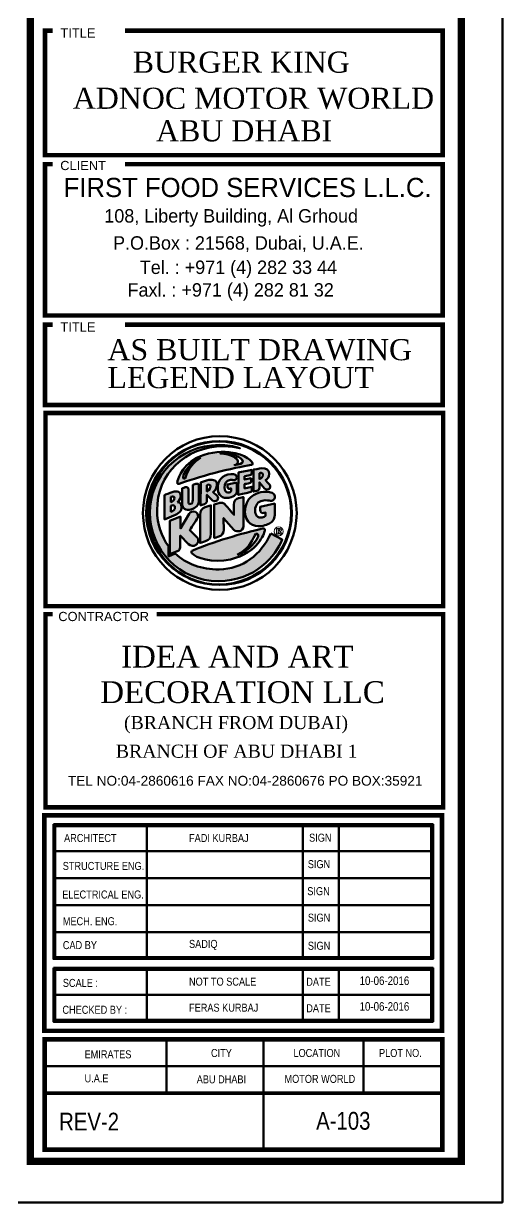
# Model space of a CAD drawing. Header units: inches. Extents: x 15 to 18199, y 5 to 12862.
# Drawn here: x 15521 to 18199, y 5 to 6599 of the extents above; entities that cross this region are included whole.
import ezdxf

# ---------------------------------------------------------------- set-up
doc = ezdxf.new("R2010")
doc.units = ezdxf.units.IN
doc.header["$MEASUREMENT"] = 0
for name, color, linetype in [('BORDER', 183, 'Continuous'), ('Main Elevation$0$BURGERKING', 1, 'Continuous'), ('Main Elevation$0$Layer1', 182, 'Continuous'), ('Main Elevation$0$Layer2', 250, 'Continuous'), ('Main Elevation$0$Main Facade$0$ELEV$0$LAYER_1', 160, 'Continuous')]:
    doc.layers.add(name, color=color, linetype=linetype)
doc.layers.add('ceiling', color=31, linetype='Continuous', lineweight=5)
doc.styles.add('DS', font='arial.ttf', dxfattribs={"height": 20})
doc.styles.add('h2', font='swissc.ttf')
doc.styles.add('ITALICT', font='times.ttf', dxfattribs={"height": 7})
doc.styles.add('STYLE1', font='GOTHIC.TTF')
doc.styles.add('TIMENEWROMAN', font='times.ttf')

# ---------------------------------------------------------------- blocks, each defined once
blk = doc.blocks.new('A$C153356EC')
at = {"layer": 'ceiling', "color": 7, "ltscale": 0.1}
blk.add_circle((0, 0), 26.5, dxfattribs=at)
at = {"layer": 'Main Elevation$0$Main Facade$0$ELEV$0$LAYER_1', "color": 7}
for points in [[(-8.5, -17), (-11.8, -17), (-11.7, 16.6), (2.9, 16.6, -0.026796), (5.2, 16.5, -0.063804), (9.1, 15.6, -0.081905), (11.9, 14, -0.140794), (14.4, 10.3, -0.27711), (11.9, 0.2, -0.073874), (8.5, -2.3), (14.5, -9.7, -0.11465), (15.6, -11.8, -0.174663), (15.4, -14.6, -0.12056), (14, -16.5, -0.038796), (13.3, -16.9, -0.208149), (9.4, -17.4, -0.147128), (6.8, -15.6), (2.5, -10.1), (-1.8, -4.7), (-1.9, -12, -0.03644), (-1.9, -13.1, -0.04562), (-2.2, -14, -0.176045), (-3, -15.5, -0.097381), (-4.4, -16.4, -0.036452), (-5.3, -16.7, -0.027745), (-6.3, -16.9, -0.03342)], [(2.2, 9.6, 0.062383), (0.5, 9.8, 0.012481), (-1.8, 9.8), (-1.8, 0.6, 0.025454), (-0.6, 0.8, 0.090257), (2.3, 1.9, 0.11605), (4.1, 3.8, 0.198961), (4.7, 7.2, 0.212055), (3.1, 9.2, 0.057576)]]:
    blk.add_lwpolyline(points, format="xyb", close=True, dxfattribs=at)

msp = doc.modelspace()

# ---------------------------------------------------------------- hatches: boundary and pattern name
at = {"layer": 'Main Elevation$0$BURGERKING', "lineweight": 50}
h = msp.add_hatch(color=256, dxfattribs=at)
edge = h.paths.add_edge_path()
edge.add_spline(control_points=[(16482.1, 3867), (16466.2, 3874.1), (16452.5, 3866.2), (16446.7, 3857.4), (16446.7, 3857.4), (16446.7, 3857.4), (16446.7, 3857.4), (16446.7, 3857.4), (16397.7, 3775.1), (16397.7, 3775.1), (16397.7, 3775.1), (16397.6, 3841.4), (16397.6, 3841.4), (16397.6, 3841.4), (16339.7, 3817.8), (16339.7, 3817.8), (16339.7, 3817.8), (16339.6, 3630.3), (16339.6, 3630.3), (16339.6, 3630.3), (16380.3, 3647.1), (16380.3, 3647.1), (16380.3, 3647.1), (16388.3, 3649.3), (16393.1, 3656.8), (16397.6, 3663.7), (16397.4, 3675.3), (16397.4, 3675.3), (16397.4, 3675.3), (16397.4, 3675.3), (16397.4, 3675.3), (16397.4, 3675.3), (16397.5, 3734.6), (16397.5, 3734.6), (16397.5, 3734.6), (16443, 3687.1), (16443, 3687.1), (16453, 3676.9), (16471.4, 3671.6), (16487.6, 3684.5), (16502.2, 3696.2), (16499.9, 3716), (16491.8, 3725), (16491.8, 3725), (16491.8, 3725), (16491.8, 3725), (16491.8, 3725), (16450.3, 3766.1), (16450.3, 3766.1), (16450.3, 3766.1), (16486.8, 3822.8), (16492.8, 3832.3), (16500.7, 3844.9), (16496.7, 3860.5), (16482.1, 3867), (16482.1, 3867), (16482.1, 3867), (16482.1, 3867)], knot_values=[0, 0, 0, 0, 1, 1, 1, 2, 2, 2, 3, 3, 3, 4, 4, 4, 5, 5, 5, 6, 6, 6, 7, 7, 7, 8, 8, 8, 9, 9, 9, 10, 10, 10, 11, 11, 11, 12, 12, 12, 13, 13, 13, 14, 14, 14, 15, 15, 15, 16, 16, 16, 17, 17, 17, 18, 18, 18, 19, 19, 19, 19], degree=3, periodic=0)
edge = h.paths.add_edge_path()
edge.add_spline(control_points=[(16568.5, 3904.2), (16568.5, 3904.2), (16551.1, 3899.1), (16536.9, 3894.1), (16518.6, 3887.5), (16507.9, 3877), (16507.9, 3849.6), (16507.9, 3824.5), (16507.9, 3693.4), (16507.9, 3693.4), (16507.9, 3693.4), (16524.1, 3698.8), (16539.1, 3704.4), (16560.4, 3712.3), (16568.5, 3723.1), (16568.5, 3745.3), (16568.5, 3764.2), (16568.5, 3904.2), (16568.5, 3904.2), (16568.5, 3904.2), (16568.5, 3904.2), (16568.5, 3904.2)], knot_values=[0, 0, 0, 0, 1, 1, 1, 2, 2, 2, 3, 3, 3, 4, 4, 4, 5, 5, 5, 6, 6, 6, 7, 7, 7, 7], degree=3, periodic=0)
edge = h.paths.add_edge_path()
edge.add_spline(control_points=[(16586, 3720.4), (16586, 3720.4), (16610.7, 3728.7), (16612.9, 3729.6), (16633, 3736.3), (16640.2, 3748), (16640.1, 3768.3), (16639.8, 3790.3), (16639.8, 3833.1), (16639.8, 3833.1), (16639.8, 3833.1), (16639.8, 3833.1), (16639.8, 3833.1), (16639.8, 3833.1), (16697.5, 3767.6), (16697.5, 3767.6), (16706.9, 3758), (16718.6, 3757.2), (16729.5, 3760.3), (16740.6, 3763.5), (16749.8, 3773.5), (16750.1, 3787.6), (16750.2, 3835.1), (16750.1, 3950.6), (16750.1, 3950.6), (16750.1, 3950.6), (16735.2, 3947.5), (16722.8, 3944), (16708.5, 3940), (16697.5, 3931.1), (16697.5, 3907.5), (16697.5, 3899.1), (16697.5, 3851), (16697.5, 3851), (16697.5, 3851), (16665, 3891.2), (16643.8, 3912.1), (16632.3, 3923.4), (16613.6, 3916.7), (16613.6, 3916.7), (16613.6, 3916.7), (16613.6, 3916.7), (16613.6, 3916.7), (16613.6, 3916.7), (16586, 3908.4), (16586, 3908.4), (16586, 3908.4), (16586, 3720.4), (16586, 3720.4)], knot_values=[0, 0, 0, 0, 1, 1, 1, 2, 2, 2, 3, 3, 3, 4, 4, 4, 5, 5, 5, 6, 6, 6, 7, 7, 7, 8, 8, 8, 9, 9, 9, 10, 10, 10, 11, 11, 11, 12, 12, 12, 13, 13, 13, 14, 14, 14, 15, 15, 15, 16, 16, 16, 16], degree=3, periodic=0)
edge = h.paths.add_edge_path()
edge.add_spline(control_points=[(16849, 3788.3), (16879.6, 3791.8), (16900.8, 3803.9), (16912.4, 3815.1), (16923, 3825.4), (16925.5, 3839.5), (16925.5, 3850), (16925.8, 3865.4), (16925.5, 3914), (16925.5, 3914), (16925.5, 3914), (16925.5, 3914), (16925.5, 3914), (16925.5, 3914), (16844.6, 3896.7), (16844.6, 3896.7), (16844.6, 3896.7), (16844.6, 3890.7), (16844.5, 3878.1), (16844.6, 3865.8), (16850.7, 3859), (16863.8, 3861.5), (16868, 3862.1), (16874.3, 3864.1), (16874.3, 3864.1), (16874.3, 3864.1), (16874.3, 3864.1), (16874.3, 3864.1), (16874.3, 3864.1), (16874.4, 3848.8), (16874.4, 3848.8), (16874.3, 3849.2), (16875.5, 3840.4), (16855.1, 3836.4), (16828.5, 3832.2), (16816.3, 3848.4), (16816, 3877), (16816.6, 3907.7), (16834.2, 3925.4), (16855.4, 3930.2), (16879.4, 3935.6), (16893, 3930.1), (16901, 3928.8), (16927.8, 3924.9), (16935.4, 3964.5), (16911, 3973.8), (16893, 3980.9), (16869.7, 3982.2), (16847.4, 3977.9), (16817.6, 3972), (16759.1, 3947.4), (16758.9, 3867.6), (16759.1, 3804.2), (16806.5, 3783.5), (16849, 3788.3), (16849, 3788.3), (16849, 3788.3), (16849, 3788.3)], knot_values=[0, 0, 0, 0, 1, 1, 1, 2, 2, 2, 3, 3, 3, 4, 4, 4, 5, 5, 5, 6, 6, 6, 7, 7, 7, 8, 8, 8, 9, 9, 9, 10, 10, 10, 11, 11, 11, 12, 12, 12, 13, 13, 13, 14, 14, 14, 15, 15, 15, 16, 16, 16, 17, 17, 17, 18, 18, 18, 19, 19, 19, 19], degree=3, periodic=0)
edge = h.paths.add_edge_path()
edge.add_spline(control_points=[(16713.7, 4032.6), (16713.7, 4032.6), (16662, 4021.1), (16662, 4021.1), (16662, 4021.1), (16662, 4015.7), (16662, 4006.8), (16662, 4000.3), (16666.8, 3996), (16673.5, 3997.3), (16677.7, 3998.3), (16681.1, 3999), (16681.1, 3999), (16681.1, 3999), (16681.1, 3999), (16681.1, 3999), (16681.1, 3999), (16681.1, 3984.9), (16681.1, 3984.9), (16681.2, 3979.3), (16672.8, 3975.6), (16663.8, 3975.8), (16651.5, 3976.1), (16644.6, 3985.6), (16644.5, 4003.7), (16644.8, 4027.4), (16656.1, 4041.4), (16671.6, 4045.2), (16679.3, 4047.2), (16686.3, 4046.3), (16691.7, 4045.5), (16705, 4043.5), (16712.8, 4049.8), (16713, 4060.6), (16713.3, 4072.3), (16702.8, 4079.4), (16680.4, 4078.6), (16631.8, 4077), (16606.9, 4042.6), (16606.9, 4001.5), (16606.9, 3959.3), (16634.8, 3940.8), (16668.9, 3946.9), (16688.1, 3950.7), (16697.6, 3956.8), (16704.4, 3962.5), (16710.9, 3968.3), (16713.7, 3976.9), (16713.7, 3984.1), (16713.7, 3984.1), (16713.7, 3984.1), (16713.7, 3984.1), (16713.7, 3984.1), (16713.7, 4032.6), (16713.7, 4032.6)], knot_values=[0, 0, 0, 0, 1, 1, 1, 2, 2, 2, 3, 3, 3, 4, 4, 4, 5, 5, 5, 6, 6, 6, 7, 7, 7, 8, 8, 8, 9, 9, 9, 10, 10, 10, 11, 11, 11, 12, 12, 12, 13, 13, 13, 14, 14, 14, 15, 15, 15, 16, 16, 16, 17, 17, 17, 18, 18, 18, 18], degree=3, periodic=0)
edge = h.paths.add_edge_path()
edge.add_spline(control_points=[(16785.9, 3977.3), (16793.5, 3978.9), (16798.3, 3984.2), (16798.3, 3993.4), (16798.3, 4001.7), (16798.3, 4007.9), (16798.3, 4007.9), (16798.3, 4007.9), (16798.3, 4007.9), (16798.3, 4007.9), (16798.3, 4007.9), (16756.9, 3999), (16756.9, 3999), (16756.9, 3999), (16756.9, 4023.1), (16756.9, 4023.1), (16756.9, 4023.1), (16777.2, 4027.3), (16782.9, 4028.5), (16790, 4030.1), (16793.7, 4033.9), (16793.7, 4041.9), (16793.7, 4049.4), (16793.7, 4055.8), (16793.7, 4055.8), (16793.7, 4055.8), (16793.7, 4055.8), (16793.7, 4055.8), (16793.7, 4055.8), (16756.9, 4048.1), (16756.9, 4048.1), (16756.9, 4048.1), (16756.9, 4067.2), (16756.9, 4067.2), (16756.9, 4067.2), (16776, 4071.1), (16786.4, 4073.3), (16794.3, 4074.9), (16797, 4080.3), (16797, 4087.8), (16797, 4092.7), (16797.1, 4102.3), (16797.1, 4102.3), (16778.7, 4099.1), (16743.9, 4092.2), (16722.2, 4087.3), (16722.2, 4087.3), (16722.2, 4087.3), (16722.2, 4087.3), (16722.2, 4087.3), (16721.8, 3962.8), (16721.8, 3962.8), (16721.8, 3962.8), (16763.2, 3972.4), (16785.9, 3977.3), (16785.9, 3977.3), (16785.9, 3977.3), (16785.9, 3977.3)], knot_values=[0, 0, 0, 0, 1, 1, 1, 2, 2, 2, 3, 3, 3, 4, 4, 4, 5, 5, 5, 6, 6, 6, 7, 7, 7, 8, 8, 8, 9, 9, 9, 10, 10, 10, 11, 11, 11, 12, 12, 12, 13, 13, 13, 14, 14, 14, 15, 15, 15, 16, 16, 16, 17, 17, 17, 18, 18, 18, 19, 19, 19, 19], degree=3, periodic=0)
edge = h.paths.add_edge_path()
edge.add_spline(control_points=[(16501.7, 4012.3), (16501.7, 4023.8), (16493.6, 4026.9), (16484, 4024.1), (16476.2, 4021.9), (16467, 4018.4), (16467, 4018.4), (16467, 4018.4), (16467, 4018.4), (16467, 4018.4), (16467, 4018.4), (16466.9, 3933.5), (16466.9, 3933.5), (16466.9, 3925), (16465.5, 3914.5), (16455, 3911.8), (16446.9, 3909.8), (16443, 3915.2), (16443, 3923.6), (16443, 3923.6), (16443, 3923.6), (16443, 3923.6), (16443, 3923.6), (16442.9, 3993.1), (16442.9, 3993.1), (16442.9, 4004.6), (16434.7, 4008.1), (16425.1, 4004.9), (16414.2, 4001.3), (16407.7, 3998.8), (16407.7, 3998.8), (16407.7, 3998.8), (16407.7, 3938.7), (16407.6, 3914.7), (16407.5, 3886.4), (16427.2, 3872.4), (16457.2, 3881.1), (16483.8, 3888.9), (16501.4, 3903.5), (16501.7, 3941), (16501.7, 3941), (16501.7, 3941), (16501.7, 3941), (16501.7, 3941), (16501.7, 4012.3), (16501.7, 4012.3)], knot_values=[0, 0, 0, 0, 1, 1, 1, 2, 2, 2, 3, 3, 3, 4, 4, 4, 5, 5, 5, 6, 6, 6, 7, 7, 7, 8, 8, 8, 9, 9, 9, 10, 10, 10, 11, 11, 11, 12, 12, 12, 13, 13, 13, 14, 14, 14, 15, 15, 15, 15], degree=3, periodic=0)
h = msp.add_hatch(color=256, dxfattribs=at)
edge = h.paths.add_edge_path()
edge.add_spline(control_points=[(16825, 3984.7), (16834.5, 3986.6), (16839.8, 3993.2), (16840, 4002.3), (16840, 4011.4), (16839.8, 4032.3), (16839.8, 4032.3), (16839.8, 4032.3), (16839.8, 4032.3), (16839.8, 4032.3), (16839.8, 4032.3), (16869.2, 3998.4), (16869.2, 3998.4), (16874.5, 3992.5), (16883.8, 3989.5), (16893, 3995.3), (16902.5, 4001.1), (16902.8, 4013.2), (16896.4, 4020.2), (16891.7, 4025.5), (16873.9, 4045.2), (16873.9, 4045.2), (16883.6, 4051.6), (16894.9, 4062.4), (16895, 4080.2), (16895.4, 4100.5), (16877.9, 4114.7), (16851.7, 4111.4), (16842.4, 4110.2), (16805.9, 4103.9), (16805.9, 4103.9), (16805.9, 4103.9), (16805.9, 4103.9), (16805.9, 4103.9), (16805.9, 4103.9), (16805.9, 3981), (16805.9, 3981), (16805.9, 3981), (16825, 3984.7), (16825, 3984.7)], knot_values=[0, 0, 0, 0, 1, 1, 1, 2, 2, 2, 3, 3, 3, 4, 4, 4, 5, 5, 5, 6, 6, 6, 7, 7, 7, 8, 8, 8, 9, 9, 9, 10, 10, 10, 11, 11, 11, 12, 12, 12, 13, 13, 13, 13], degree=3, periodic=0)
edge = h.paths.add_edge_path(flags=16)
edge.add_spline(control_points=[(16839.8, 4084.4), (16846.2, 4085.8), (16859.6, 4088.3), (16859.8, 4074.8), (16860.1, 4058.8), (16839.8, 4051.2), (16839.8, 4051.2), (16839.8, 4051.2), (16839.8, 4051.2), (16839.8, 4051.2), (16839.8, 4051.2), (16839.8, 4084.4), (16839.8, 4084.4)], knot_values=[0, 0, 0, 0, 1, 1, 1, 2, 2, 2, 3, 3, 3, 4, 4, 4, 4], degree=3, periodic=0)
h = msp.add_hatch(color=256, dxfattribs=at)
edge = h.paths.add_edge_path()
edge.add_spline(control_points=[(16381.9, 3922.6), (16394.2, 3932.4), (16399.9, 3943.5), (16399.9, 3956.7), (16399.9, 3976.4), (16382.3, 3989.3), (16352.5, 3978.6), (16341.9, 3974.8), (16309.7, 3961.9), (16309.7, 3961.9), (16309.7, 3961.9), (16309.7, 3961.9), (16309.7, 3961.9), (16309.7, 3961.9), (16309.8, 3825.3), (16309.8, 3825.3), (16309.8, 3825.3), (16361, 3846.7), (16361, 3846.7), (16386, 3856.9), (16405, 3870.9), (16404.7, 3897.1), (16404.4, 3910.7), (16394.1, 3920.6), (16381.9, 3922.6), (16381.9, 3922.6), (16381.9, 3922.6), (16381.9, 3922.6)], knot_values=[0, 0, 0, 0, 1, 1, 1, 2, 2, 2, 3, 3, 3, 4, 4, 4, 5, 5, 5, 6, 6, 6, 7, 7, 7, 8, 8, 8, 9, 9, 9, 9], degree=3, periodic=0)
edge = h.paths.add_edge_path(flags=16)
edge.add_spline(control_points=[(16345, 3951.3), (16356.4, 3957), (16364.7, 3954.5), (16364.6, 3944.4), (16364.6, 3935.6), (16359.1, 3928.8), (16351.5, 3925.1), (16349.4, 3924.1), (16347.5, 3923.3), (16345, 3922.4), (16345, 3922.4), (16345, 3922.4), (16345, 3922.4), (16345, 3922.4), (16345, 3951.3), (16345, 3951.3)], knot_values=[0, 0, 0, 0, 1, 1, 1, 2, 2, 2, 3, 3, 3, 4, 4, 4, 5, 5, 5, 5], degree=3, periodic=0)
edge = h.paths.add_edge_path(flags=16)
edge.add_spline(control_points=[(16353.2, 3871.6), (16349.9, 3870.1), (16345.2, 3868.1), (16345.2, 3868.1), (16345.2, 3868.1), (16345.2, 3868.1), (16345.2, 3868.1), (16345.2, 3868.1), (16345.3, 3901.3), (16345.3, 3901.3), (16359.4, 3908.3), (16367.5, 3902.7), (16367.6, 3892.3), (16367.8, 3882.2), (16361.4, 3875.4), (16353.2, 3871.6), (16353.2, 3871.6), (16353.2, 3871.6), (16353.2, 3871.6)], knot_values=[0, 0, 0, 0, 1, 1, 1, 2, 2, 2, 3, 3, 3, 4, 4, 4, 5, 5, 5, 6, 6, 6, 6], degree=3, periodic=0)
edge = h.paths.add_edge_path()
edge.add_spline(control_points=[(16576.2, 3932.6), (16585.8, 3923), (16598.1, 3927.4), (16602.7, 3931.7), (16610.5, 3938.8), (16610, 3950.8), (16603.2, 3957.3), (16603.2, 3957.3), (16603.2, 3957.3), (16603.2, 3957.3), (16603.2, 3957.3), (16580.6, 3978.7), (16580.6, 3978.7), (16590.9, 3987), (16602.2, 3999.1), (16602.4, 4019.2), (16602.7, 4040.3), (16583.9, 4052.3), (16557.4, 4046.1), (16540.3, 4042.2), (16511.3, 4032.3), (16511.3, 4032.3), (16511.3, 4032.3), (16511.3, 4032.3), (16511.3, 4032.3), (16511.3, 4032.3), (16511.2, 3904.1), (16511.2, 3904.1), (16511.2, 3904.1), (16525.3, 3908.9), (16532, 3911.1), (16532, 3911.4), (16532, 3910.8), (16532, 3911.1), (16539.8, 3914.1), (16546.1, 3920.6), (16546.2, 3929.6), (16546.2, 3939.2), (16546.3, 3963), (16546.3, 3963), (16546.3, 3963), (16546.3, 3963), (16546.3, 3963), (16546.3, 3963), (16576.2, 3932.6), (16576.2, 3932.6)], knot_values=[0, 0, 0, 0, 1, 1, 1, 2, 2, 2, 3, 3, 3, 4, 4, 4, 5, 5, 5, 6, 6, 6, 7, 7, 7, 8, 8, 8, 9, 9, 9, 10, 10, 10, 11, 11, 11, 12, 12, 12, 13, 13, 13, 14, 14, 14, 15, 15, 15, 15], degree=3, periodic=0)
edge = h.paths.add_edge_path(flags=16)
edge.add_spline(control_points=[(16546.2, 4017.8), (16553, 4020.3), (16566.3, 4023.5), (16566.5, 4009.3), (16566.7, 3992.7), (16546.3, 3982.3), (16546.2, 3982.3), (16546.2, 3982.3), (16546.2, 3982.3), (16546.2, 3982.3), (16546.2, 3982.3), (16546.2, 4017.8), (16546.2, 4017.8)], knot_values=[0, 0, 0, 0, 1, 1, 1, 2, 2, 2, 3, 3, 3, 4, 4, 4, 4], degree=3, periodic=0)
at = {"layer": 'Main Elevation$0$Layer1', "lineweight": 50}
h = msp.add_hatch(color=256, dxfattribs=at)
edge = h.paths.add_edge_path()
edge.add_spline(control_points=[(16903, 3747), (16849.8, 3629.3), (16747.9, 3547.5), (16614.3, 3545.7), (16517, 3544.2), (16431.1, 3577.1), (16369.1, 3634.5), (16369.1, 3634.5), (16369.1, 3634.5), (16369.1, 3634.5), (16369.1, 3634.5), (16331.6, 3618.6), (16331.6, 3618.6), (16331.6, 3618.6), (16331.7, 3675.9), (16331.7, 3675.9), (16290.8, 3730.2), (16267.2, 3798.9), (16267.2, 3877), (16267.2, 4077), (16422.5, 4234.6), (16639.2, 4234.6), (16674.5, 4234.6), (16706.4, 4229.2), (16730.7, 4223.8), (16693.4, 4235.5), (16656.6, 4241.9), (16615.5, 4241.9), (16382.9, 4241.9), (16226.5, 4055.9), (16226.5, 3864.3), (16226.5, 3655.4), (16392.7, 3480.4), (16610.9, 3480.4), (16819.3, 3480.4), (16931.7, 3625.2), (16967.8, 3712.3), (16967.8, 3712.3), (16967.8, 3712.3), (16967.8, 3712.3), (16967.8, 3712.3), (16903, 3747), (16903, 3747)], knot_values=[0, 0, 0, 0, 1, 1, 1, 2, 2, 2, 3, 3, 3, 4, 4, 4, 5, 5, 5, 6, 6, 6, 7, 7, 7, 8, 8, 8, 9, 9, 9, 10, 10, 10, 11, 11, 11, 12, 12, 12, 13, 13, 13, 14, 14, 14, 14], degree=3, periodic=0)
at = {"layer": 'Main Elevation$0$Layer2', "lineweight": 50}
h = msp.add_hatch(color=256, dxfattribs=at)
edge = h.paths.add_edge_path(flags=16)
edge.add_spline(control_points=[(16698.9, 4128), (16729.7, 4135.4), (16746.5, 4136.5), (16746.8, 4150), (16747.4, 4172.6), (16681.8, 4198.9), (16621.8, 4194.1), (16682.9, 4190.2), (16719.7, 4166.9), (16719.8, 4150.7), (16720, 4140.5), (16710.9, 4131.5), (16698.9, 4128), (16698.9, 4128), (16698.9, 4128), (16698.9, 4128)], knot_values=[0, 0, 0, 0, 1, 1, 1, 2, 2, 2, 3, 3, 3, 4, 4, 4, 5, 5, 5, 5], degree=3, periodic=0)
edge = h.paths.add_edge_path(flags=16)
edge.add_spline(control_points=[(16510.2, 4170.3), (16453.3, 4145.5), (16414.8, 4086.4), (16412.6, 4061.5), (16411.8, 4051.6), (16425.2, 4050.1), (16426.5, 4060.7), (16438.5, 4106.2), (16475.3, 4149.2), (16510.2, 4170.3), (16510.2, 4170.3), (16510.2, 4170.3), (16510.2, 4170.3)], knot_values=[0, 0, 0, 0, 1, 1, 1, 2, 2, 2, 3, 3, 3, 4, 4, 4, 4], degree=3, periodic=0)
edge = h.paths.add_edge_path()
edge.add_spline(control_points=[(16801.6, 4134.6), (16803.4, 4138.9), (16799.8, 4143.2), (16799.8, 4143.2), (16799.8, 4143.2), (16771.1, 4191.3), (16669.5, 4202), (16615.2, 4207.8), (16541.2, 4196.8), (16489.3, 4169.3), (16395.3, 4119.4), (16381.3, 4037.2), (16381.3, 4037.2), (16380.7, 4035.1), (16379.9, 4029), (16382, 4026.4), (16384.1, 4023.7), (16387.2, 4023.8), (16391.1, 4025.1), (16424.3, 4036.1), (16523.2, 4068.5), (16585.5, 4084.7), (16674.3, 4108), (16747.2, 4122.1), (16794, 4129.9), (16797.3, 4130.5), (16800.4, 4131.6), (16801.6, 4134.6), (16801.6, 4134.6), (16801.6, 4134.6), (16801.6, 4134.6)], knot_values=[0, 0, 0, 0, 1, 1, 1, 2, 2, 2, 3, 3, 3, 4, 4, 4, 5, 5, 5, 6, 6, 6, 7, 7, 7, 8, 8, 8, 9, 9, 9, 10, 10, 10, 10], degree=3, periodic=0)
h = msp.add_hatch(color=256, dxfattribs=at)
edge = h.paths.add_edge_path(flags=16)
edge.add_spline(control_points=[(16718, 3627.2), (16764.1, 3645.1), (16808.3, 3679.2), (16832.9, 3730.4), (16840, 3745.2), (16819.5, 3752.7), (16813.7, 3735.4), (16799.4, 3699), (16769.9, 3656.3), (16718, 3627.2), (16718, 3627.2), (16718, 3627.2), (16718, 3627.2)], knot_values=[0, 0, 0, 0, 1, 1, 1, 2, 2, 2, 3, 3, 3, 4, 4, 4, 4], degree=3, periodic=0)
edge = h.paths.add_edge_path()
edge.add_spline(control_points=[(16459.5, 3646.6), (16457.4, 3641.7), (16462.2, 3636.8), (16462.2, 3636.8), (16483.4, 3610.8), (16576.8, 3577.7), (16678.3, 3602), (16833.2, 3638.9), (16865.9, 3746.9), (16869.7, 3762.2), (16870.4, 3765.3), (16871, 3770.3), (16868.1, 3773.3), (16865.5, 3775.8), (16862.2, 3775.8), (16857.3, 3774.7), (16749.7, 3749.8), (16570.6, 3695.9), (16467.4, 3652.3), (16463, 3650.4), (16460.9, 3649.7), (16459.5, 3646.6), (16459.5, 3646.6), (16459.5, 3646.6), (16459.5, 3646.6)], knot_values=[0, 0, 0, 0, 1, 1, 1, 2, 2, 2, 3, 3, 3, 4, 4, 4, 5, 5, 5, 6, 6, 6, 7, 7, 7, 8, 8, 8, 8], degree=3, periodic=0)

# ---------------------------------------------------------------- linework, layer by layer
at = {"lineweight": 50}
for radius in [429.9, 402.5]:
    msp.add_circle((16618.4, 3861.1), radius, dxfattribs=at)
at = {"layer": 'BORDER', "linetype": 'Continuous', "lineweight": 50, "ltscale": 0.5}
for p, q in [((16209.7, 2182.7), (16209.7, 2170.1)), ((16209.7, 2119.9), (16209.7, 1376.7)), ((17083.2, 2119.9), (17083.2, 1366.7)), ((17284, 2119.9), (17284, 1366.7)), ((15687.3, 1969.3), (17810.8, 1969.3)), ((15687.3, 1969.3), (17810.8, 1969.3)), ((15687.3, 1818.6), (17810.8, 1818.6)), ((15687.3, 1668), (17810.8, 1668)), ((15687.3, 1517.3), (17810.8, 1517.3)), ((16209.7, 1316.5), (16209.7, 1025.3)), ((17083.2, 1316.5), (17083.2, 1015.2)), ((17284, 1316.5), (17284, 1015.2)), ((15687.3, 1165.9), (17810.8, 1165.9)), ((16320.7, 916.9), (16320.7, 616)), ((17862.8, 916.9), (16361.9, 916.9)), ((16863.5, 916.9), (16863.5, 299.6)), ((17421.5, 916.9), (17421.5, 616)), ((17859.5, 766.4), (15638.8, 766.4))]:
    msp.add_line(p, q, dxfattribs=at)
at = {"layer": 'BORDER', "lineweight": 50, "ltscale": 500}
msp.add_lwpolyline([(14.8, 4.8), (18198.9, 4.8), (18198.9, 12862.2), (14.8, 12862.2)], close=True, dxfattribs=at)
at = {"layer": 'BORDER', "linetype": 'Continuous', "lineweight": 50, "ltscale": 0.5}
for points, const_width in [([(15559, 234.3), (17969.3, 234.3), (17969.3, 12632.6), (15559, 12632.6)], 41.5), ([(17867, 3339.9), (15643, 3339.9), (15643, 4420.8), (17867, 4420.8)], 25.1), ([(15637.1, 2170.1), (17861, 2170.1), (17861, 965), (15637.1, 965)], 25.1), ([(15638.8, 916.9), (17862.8, 916.9), (17862.8, 299.6), (15638.8, 299.6)], 25.1)]:
    msp.add_lwpolyline(points, close=True, dxfattribs=dict(at, const_width=const_width))
for points, const_width in [([(16087.5, 6559.7), (17864.6, 6559.7), (17864.6, 5862.5), (15640.6, 5862.5), (15640.6, 6559.7), (15683.8, 6559.7)], 25.1), ([(16087.5, 5812.3), (17864.6, 5812.3), (17864.6, 4966), (15640.6, 4966), (15640.6, 5812.3), (15683.8, 5812.3)], 25.1), ([(16087.5, 4915.2), (17864.6, 4915.2), (17864.6, 4465.2), (15640.6, 4465.2), (15640.6, 4915.2), (15683.8, 4915.2)], 25.1), ([(16264.3, 3295.5), (17867, 3295.5), (17867, 2214.5), (15643, 2214.5), (15643, 3295.5), (15683.8, 3295.5)], 25.1), ([(17859.5, 616), (15638.8, 616)], 20.1)]:
    msp.add_lwpolyline(points, dxfattribs=dict(at, const_width=const_width))
for points in [[(15687.3, 2119.9), (17810.8, 2119.9), (17810.8, 1366.7), (15687.3, 1366.7)], [(15689.3, 2117.9), (17808.8, 2117.9), (17808.8, 1368.7), (15689.3, 1368.7)], [(15691.3, 2115.9), (17806.8, 2115.9), (17806.8, 1370.7), (15691.3, 1370.7)], [(15693.3, 2113.9), (17804.8, 2113.9), (17804.8, 1372.7), (15693.3, 1372.7)], [(15695.3, 2111.9), (17802.8, 2111.9), (17802.8, 1374.7), (15695.3, 1374.7)], [(15697.3, 2109.9), (17800.8, 2109.9), (17800.8, 1376.7), (15697.3, 1376.7)], [(15687.3, 1316.5), (17810.8, 1316.5), (17810.8, 1015.2), (15687.3, 1015.2)], [(15689.3, 1314.5), (17808.8, 1314.5), (17808.8, 1017.2), (15689.3, 1017.2)], [(15691.3, 1312.5), (17806.8, 1312.5), (17806.8, 1019.2), (15691.3, 1019.2)], [(15693.3, 1310.5), (17804.8, 1310.5), (17804.8, 1021.2), (15693.3, 1021.2)], [(15695.3, 1308.5), (17802.8, 1308.5), (17802.8, 1023.2), (15695.3, 1023.2)], [(15697.3, 1306.4), (17800.8, 1306.4), (17800.8, 1025.3), (15697.3, 1025.3)]]:
    msp.add_lwpolyline(points, close=True, dxfattribs=at)
at = {"layer": 'Main Elevation$0$BURGERKING', "lineweight": 50}
msp.add_circle((16615.3, 3861.1), 402.5, dxfattribs=at)
at = {"layer": 'Main Elevation$0$BURGERKING', "lineweight": 50, "extrusion": (0, 0, -1)}
msp.add_ellipse((16612.2, 3861.1), major_axis=(-405.4, 0), ratio=0.985773, dxfattribs=at)
at = {"layer": 'Main Elevation$0$BURGERKING', "lineweight": 50}
msp.add_ellipse((16615.3, 3861.1), major_axis=(405.4, 0), ratio=0.985773, dxfattribs=at)
for points, knots in [([(16207, 3861.2), (16207, 4081.9), (16388.5, 4260.9), (16612.4, 4260.9), (16836.4, 4260.9), (17017.8, 4081.9), (17017.8, 3861.2), (17017.8, 3640.5), (16836.4, 3461.5), (16612.4, 3461.5), (16388.5, 3461.5), (16207, 3640.5), (16207, 3861.2), (16207, 3861.2), (16207, 3861.2), (16207, 3861.2)], [0, 0, 0, 0, 1, 1, 1, 2, 2, 2, 3, 3, 3, 4, 4, 4, 5, 5, 5, 5]), ([(16207, 3861.2), (16207, 4081.9), (16388.5, 4260.9), (16612.4, 4260.9), (16836.4, 4260.9), (17017.8, 4081.9), (17017.8, 3861.2), (17017.8, 3640.5), (16836.4, 3461.5), (16612.4, 3461.5), (16388.5, 3461.5), (16207, 3640.5), (16207, 3861.2), (16207, 3861.2), (16207, 3861.2), (16207, 3861.2)], [0, 0, 0, 0, 1, 1, 1, 2, 2, 2, 3, 3, 3, 4, 4, 4, 5, 5, 5, 5]), ([(16903, 3747), (16849.8, 3629.3), (16747.9, 3547.5), (16614.3, 3545.7), (16517, 3544.2), (16431.1, 3577.1), (16369.1, 3634.5), (16369.1, 3634.5), (16369.1, 3634.5), (16369.1, 3634.5), (16369.1, 3634.5), (16331.6, 3618.6), (16331.6, 3618.6), (16331.6, 3618.6), (16331.7, 3675.9), (16331.7, 3675.9), (16290.8, 3730.2), (16267.2, 3798.9), (16267.2, 3877), (16267.2, 4077), (16422.5, 4234.6), (16639.2, 4234.6), (16674.5, 4234.6), (16706.4, 4229.2), (16730.7, 4223.8), (16693.4, 4235.5), (16656.6, 4241.9), (16615.5, 4241.9), (16382.9, 4241.9), (16226.5, 4055.9), (16226.5, 3864.3), (16226.5, 3655.4), (16392.7, 3480.4), (16610.9, 3480.4), (16819.3, 3480.4), (16931.7, 3625.2), (16967.8, 3712.3), (16967.8, 3712.3), (16967.8, 3712.3), (16967.8, 3712.3), (16967.8, 3712.3), (16903, 3747), (16903, 3747)], [0, 0, 0, 0, 1, 1, 1, 2, 2, 2, 3, 3, 3, 4, 4, 4, 5, 5, 5, 6, 6, 6, 7, 7, 7, 8, 8, 8, 9, 9, 9, 10, 10, 10, 11, 11, 11, 12, 12, 12, 13, 13, 13, 14, 14, 14, 14]), ([(16801.6, 4134.6), (16803.4, 4138.9), (16799.8, 4143.2), (16799.8, 4143.2), (16799.8, 4143.2), (16771.1, 4191.3), (16669.5, 4202), (16615.2, 4207.8), (16541.2, 4196.8), (16489.3, 4169.3), (16395.3, 4119.4), (16381.3, 4037.2), (16381.3, 4037.2), (16380.7, 4035.1), (16379.9, 4029), (16382, 4026.4), (16384.1, 4023.7), (16387.2, 4023.8), (16391.1, 4025.1), (16424.3, 4036.1), (16523.2, 4068.5), (16585.5, 4084.7), (16674.3, 4108), (16747.2, 4122.1), (16794, 4129.9), (16797.3, 4130.5), (16800.4, 4131.6), (16801.6, 4134.6), (16801.6, 4134.6), (16801.6, 4134.6), (16801.6, 4134.6)], [0, 0, 0, 0, 1, 1, 1, 2, 2, 2, 3, 3, 3, 4, 4, 4, 5, 5, 5, 6, 6, 6, 7, 7, 7, 8, 8, 8, 9, 9, 9, 10, 10, 10, 10]), ([(16510.2, 4170.3), (16453.3, 4145.5), (16414.8, 4086.4), (16412.6, 4061.5), (16411.8, 4051.6), (16425.2, 4050.1), (16426.5, 4060.7), (16438.5, 4106.2), (16475.3, 4149.2), (16510.2, 4170.3), (16510.2, 4170.3), (16510.2, 4170.3), (16510.2, 4170.3)], [0, 0, 0, 0, 1, 1, 1, 2, 2, 2, 3, 3, 3, 4, 4, 4, 4]), ([(16698.9, 4128), (16729.7, 4135.4), (16746.5, 4136.5), (16746.8, 4150), (16747.4, 4172.6), (16681.7, 4198.9), (16621.8, 4194.1), (16682.9, 4190.2), (16719.6, 4166.9), (16719.8, 4150.7), (16720, 4140.5), (16710.9, 4131.5), (16698.9, 4128), (16698.9, 4128), (16698.9, 4128), (16698.9, 4128)], [0, 0, 0, 0, 1, 1, 1, 2, 2, 2, 3, 3, 3, 4, 4, 4, 5, 5, 5, 5]), ([(16785.9, 3977.3), (16793.5, 3978.9), (16798.3, 3984.2), (16798.3, 3993.4), (16798.3, 4001.7), (16798.3, 4007.9), (16798.3, 4007.9), (16798.3, 4007.9), (16798.3, 4007.9), (16798.3, 4007.9), (16798.3, 4007.9), (16756.9, 3999), (16756.9, 3999), (16756.9, 3999), (16756.9, 4023.1), (16756.9, 4023.1), (16756.9, 4023.1), (16777.2, 4027.3), (16782.9, 4028.5), (16790, 4030.1), (16793.7, 4033.9), (16793.7, 4041.9), (16793.7, 4049.4), (16793.7, 4055.8), (16793.7, 4055.8), (16793.7, 4055.8), (16793.7, 4055.8), (16793.7, 4055.8), (16793.7, 4055.8), (16756.9, 4048.1), (16756.9, 4048.1), (16756.9, 4048.1), (16756.9, 4067.2), (16756.9, 4067.2), (16756.9, 4067.2), (16776, 4071.1), (16786.4, 4073.3), (16794.3, 4074.9), (16797, 4080.3), (16797, 4087.8), (16797, 4092.7), (16797.1, 4102.3), (16797.1, 4102.3), (16778.7, 4099.1), (16743.9, 4092.2), (16722.2, 4087.3), (16722.2, 4087.3), (16722.2, 4087.3), (16722.2, 4087.3), (16722.2, 4087.3), (16721.8, 3962.8), (16721.8, 3962.8), (16721.8, 3962.8), (16763.2, 3972.4), (16785.9, 3977.3), (16785.9, 3977.3), (16785.9, 3977.3), (16785.9, 3977.3)], [0, 0, 0, 0, 1, 1, 1, 2, 2, 2, 3, 3, 3, 4, 4, 4, 5, 5, 5, 6, 6, 6, 7, 7, 7, 8, 8, 8, 9, 9, 9, 10, 10, 10, 11, 11, 11, 12, 12, 12, 13, 13, 13, 14, 14, 14, 15, 15, 15, 16, 16, 16, 17, 17, 17, 18, 18, 18, 19, 19, 19, 19]), ([(16825, 3984.7), (16834.5, 3986.6), (16839.8, 3993.2), (16840, 4002.3), (16840, 4011.4), (16839.8, 4032.3), (16839.8, 4032.3), (16839.8, 4032.3), (16839.8, 4032.3), (16839.8, 4032.3), (16839.8, 4032.3), (16869.2, 3998.4), (16869.2, 3998.4), (16874.5, 3992.5), (16883.8, 3989.5), (16893, 3995.3), (16902.5, 4001.1), (16902.8, 4013.2), (16896.4, 4020.2), (16891.7, 4025.5), (16873.9, 4045.2), (16873.9, 4045.2), (16883.6, 4051.6), (16894.9, 4062.4), (16895, 4080.2), (16895.4, 4100.5), (16877.9, 4114.7), (16851.7, 4111.4), (16842.4, 4110.2), (16805.9, 4103.9), (16805.9, 4103.9), (16805.9, 4103.9), (16805.9, 4103.9), (16805.9, 4103.9), (16805.9, 4103.9), (16805.9, 3981), (16805.9, 3981), (16805.9, 3981), (16825, 3984.7), (16825, 3984.7)], [0, 0, 0, 0, 1, 1, 1, 2, 2, 2, 3, 3, 3, 4, 4, 4, 5, 5, 5, 6, 6, 6, 7, 7, 7, 8, 8, 8, 9, 9, 9, 10, 10, 10, 11, 11, 11, 12, 12, 12, 13, 13, 13, 13]), ([(16501.7, 4012.3), (16501.7, 4023.8), (16493.6, 4026.9), (16484, 4024.1), (16476.2, 4021.9), (16467, 4018.4), (16467, 4018.4), (16467, 4018.4), (16467, 4018.4), (16467, 4018.4), (16467, 4018.4), (16466.9, 3933.5), (16466.9, 3933.5), (16466.9, 3925), (16465.5, 3914.5), (16455, 3911.8), (16446.9, 3909.8), (16443, 3915.2), (16443, 3923.6), (16443, 3923.6), (16443, 3923.6), (16443, 3923.6), (16443, 3923.6), (16442.9, 3993.1), (16442.9, 3993.1), (16442.9, 4004.6), (16434.7, 4008.1), (16425.1, 4004.9), (16414.2, 4001.3), (16407.7, 3998.8), (16407.7, 3998.8), (16407.7, 3998.8), (16407.7, 3938.7), (16407.6, 3914.7), (16407.5, 3886.4), (16427.2, 3872.4), (16457.2, 3881.1), (16483.8, 3888.9), (16501.4, 3903.5), (16501.7, 3941), (16501.7, 3941), (16501.7, 3941), (16501.7, 3941), (16501.7, 3941), (16501.7, 4012.3), (16501.7, 4012.3)], [0, 0, 0, 0, 1, 1, 1, 2, 2, 2, 3, 3, 3, 4, 4, 4, 5, 5, 5, 6, 6, 6, 7, 7, 7, 8, 8, 8, 9, 9, 9, 10, 10, 10, 11, 11, 11, 12, 12, 12, 13, 13, 13, 14, 14, 14, 15, 15, 15, 15]), ([(16576.2, 3932.6), (16585.8, 3923), (16598.1, 3927.4), (16602.7, 3931.7), (16610.5, 3938.8), (16610, 3950.8), (16603.2, 3957.3), (16603.2, 3957.3), (16603.2, 3957.3), (16603.2, 3957.3), (16603.2, 3957.3), (16580.6, 3978.7), (16580.6, 3978.7), (16590.9, 3987), (16602.2, 3999.1), (16602.4, 4019.2), (16602.7, 4040.3), (16583.9, 4052.3), (16557.4, 4046.1), (16540.3, 4042.2), (16511.3, 4032.3), (16511.3, 4032.3), (16511.3, 4032.3), (16511.3, 4032.3), (16511.3, 4032.3), (16511.3, 4032.3), (16511.2, 3904.1), (16511.2, 3904.1), (16511.2, 3904.1), (16525.3, 3908.9), (16532, 3911.1), (16532, 3911.4), (16532, 3910.8), (16532, 3911.1), (16539.8, 3914.1), (16546.1, 3920.6), (16546.2, 3929.6), (16546.2, 3939.2), (16546.3, 3963), (16546.3, 3963), (16546.3, 3963), (16546.3, 3963), (16546.3, 3963), (16546.3, 3963), (16576.2, 3932.6), (16576.2, 3932.6)], [0, 0, 0, 0, 1, 1, 1, 2, 2, 2, 3, 3, 3, 4, 4, 4, 5, 5, 5, 6, 6, 6, 7, 7, 7, 8, 8, 8, 9, 9, 9, 10, 10, 10, 11, 11, 11, 12, 12, 12, 13, 13, 13, 14, 14, 14, 15, 15, 15, 15]), ([(16546.2, 4017.8), (16553, 4020.3), (16566.3, 4023.5), (16566.5, 4009.3), (16566.7, 3992.7), (16546.3, 3982.3), (16546.2, 3982.3), (16546.2, 3982.3), (16546.2, 3982.3), (16546.2, 3982.3), (16546.2, 3982.3), (16546.2, 4017.8), (16546.2, 4017.8)], [0, 0, 0, 0, 1, 1, 1, 2, 2, 2, 3, 3, 3, 4, 4, 4, 4]), ([(16713.7, 4032.6), (16713.7, 4032.6), (16662, 4021.1), (16662, 4021.1), (16662, 4021.1), (16662, 4015.7), (16662, 4006.8), (16662, 4000.3), (16666.8, 3996), (16673.5, 3997.3), (16677.7, 3998.3), (16681.1, 3999), (16681.1, 3999), (16681.1, 3999), (16681.1, 3999), (16681.1, 3999), (16681.1, 3999), (16681.1, 3984.9), (16681.1, 3984.9), (16681.2, 3979.3), (16672.8, 3975.6), (16663.8, 3975.8), (16651.5, 3976.1), (16644.6, 3985.6), (16644.5, 4003.7), (16644.8, 4027.4), (16656.1, 4041.4), (16671.6, 4045.2), (16679.3, 4047.2), (16686.3, 4046.3), (16691.7, 4045.5), (16705, 4043.5), (16712.8, 4049.8), (16713, 4060.6), (16713.3, 4072.3), (16702.8, 4079.4), (16680.4, 4078.6), (16631.8, 4077), (16606.9, 4042.6), (16606.9, 4001.5), (16606.9, 3959.3), (16634.8, 3940.8), (16668.9, 3946.9), (16688.1, 3950.7), (16697.6, 3956.8), (16704.4, 3962.5), (16710.9, 3968.3), (16713.7, 3976.9), (16713.7, 3984.1), (16713.7, 3984.1), (16713.7, 3984.1), (16713.7, 3984.1), (16713.7, 3984.1), (16713.7, 4032.6), (16713.7, 4032.6)], [0, 0, 0, 0, 1, 1, 1, 2, 2, 2, 3, 3, 3, 4, 4, 4, 5, 5, 5, 6, 6, 6, 7, 7, 7, 8, 8, 8, 9, 9, 9, 10, 10, 10, 11, 11, 11, 12, 12, 12, 13, 13, 13, 14, 14, 14, 15, 15, 15, 16, 16, 16, 17, 17, 17, 18, 18, 18, 18]), ([(16839.8, 4084.4), (16846.2, 4085.8), (16859.6, 4088.3), (16859.8, 4074.8), (16860.1, 4058.8), (16839.8, 4051.2), (16839.8, 4051.2), (16839.8, 4051.2), (16839.8, 4051.2), (16839.8, 4051.2), (16839.8, 4051.2), (16839.8, 4084.4), (16839.8, 4084.4)], [0, 0, 0, 0, 1, 1, 1, 2, 2, 2, 3, 3, 3, 4, 4, 4, 4]), ([(16381.9, 3922.6), (16394.2, 3932.4), (16399.9, 3943.5), (16399.9, 3956.7), (16399.9, 3976.4), (16382.3, 3989.3), (16352.5, 3978.6), (16341.9, 3974.8), (16309.7, 3961.9), (16309.7, 3961.9), (16309.7, 3961.9), (16309.7, 3961.9), (16309.7, 3961.9), (16309.7, 3961.9), (16309.8, 3825.3), (16309.8, 3825.3), (16309.8, 3825.3), (16361, 3846.7), (16361, 3846.7), (16386, 3856.9), (16405, 3870.9), (16404.7, 3897.1), (16404.4, 3910.7), (16394.1, 3920.6), (16381.9, 3922.6), (16381.9, 3922.6), (16381.9, 3922.6), (16381.9, 3922.6)], [0, 0, 0, 0, 1, 1, 1, 2, 2, 2, 3, 3, 3, 4, 4, 4, 5, 5, 5, 6, 6, 6, 7, 7, 7, 8, 8, 8, 9, 9, 9, 9]), ([(16345, 3951.3), (16356.4, 3957), (16364.7, 3954.5), (16364.6, 3944.4), (16364.6, 3935.6), (16359.1, 3928.8), (16351.5, 3925.1), (16349.4, 3924.1), (16347.5, 3923.3), (16345, 3922.4), (16345, 3922.4), (16345, 3922.4), (16345, 3922.4), (16345, 3922.4), (16345, 3951.3), (16345, 3951.3)], [0, 0, 0, 0, 1, 1, 1, 2, 2, 2, 3, 3, 3, 4, 4, 4, 5, 5, 5, 5]), ([(16849, 3788.3), (16879.6, 3791.8), (16900.8, 3803.9), (16912.4, 3815.1), (16923, 3825.4), (16925.5, 3839.5), (16925.5, 3850), (16925.8, 3865.4), (16925.5, 3914), (16925.5, 3914), (16925.5, 3914), (16925.5, 3914), (16925.5, 3914), (16925.5, 3914), (16844.6, 3896.7), (16844.6, 3896.7), (16844.6, 3896.7), (16844.6, 3890.7), (16844.5, 3878.1), (16844.6, 3865.8), (16850.7, 3859), (16863.8, 3861.5), (16868, 3862.1), (16874.3, 3864.1), (16874.3, 3864.1), (16874.3, 3864.1), (16874.3, 3864.1), (16874.3, 3864.1), (16874.3, 3864.1), (16874.4, 3848.8), (16874.4, 3848.8), (16874.3, 3849.2), (16875.5, 3840.4), (16855.1, 3836.4), (16828.5, 3832.2), (16816.3, 3848.4), (16816, 3877), (16816.6, 3907.7), (16834.2, 3925.4), (16855.4, 3930.2), (16879.4, 3935.6), (16893, 3930.1), (16901, 3928.8), (16927.8, 3924.9), (16935.4, 3964.5), (16911, 3973.8), (16893, 3980.9), (16869.7, 3982.2), (16847.4, 3977.9), (16817.6, 3972), (16759.1, 3947.4), (16758.9, 3867.6), (16759.1, 3804.2), (16806.5, 3783.5), (16849, 3788.3), (16849, 3788.3), (16849, 3788.3), (16849, 3788.3)], [0, 0, 0, 0, 1, 1, 1, 2, 2, 2, 3, 3, 3, 4, 4, 4, 5, 5, 5, 6, 6, 6, 7, 7, 7, 8, 8, 8, 9, 9, 9, 10, 10, 10, 11, 11, 11, 12, 12, 12, 13, 13, 13, 14, 14, 14, 15, 15, 15, 16, 16, 16, 17, 17, 17, 18, 18, 18, 19, 19, 19, 19]), ([(16353.2, 3871.6), (16349.9, 3870.1), (16345.2, 3868.1), (16345.2, 3868.1), (16345.2, 3868.1), (16345.2, 3868.1), (16345.2, 3868.1), (16345.2, 3868.1), (16345.3, 3901.3), (16345.3, 3901.3), (16359.4, 3908.3), (16367.5, 3902.7), (16367.6, 3892.3), (16367.8, 3882.2), (16361.4, 3875.4), (16353.2, 3871.6), (16353.2, 3871.6), (16353.2, 3871.6), (16353.2, 3871.6)], [0, 0, 0, 0, 1, 1, 1, 2, 2, 2, 3, 3, 3, 4, 4, 4, 5, 5, 5, 6, 6, 6, 6]), ([(16568.5, 3904.2), (16568.5, 3904.2), (16551.1, 3899.1), (16536.9, 3894.1), (16518.6, 3887.5), (16507.9, 3877), (16507.9, 3849.6), (16507.9, 3824.5), (16507.9, 3693.4), (16507.9, 3693.4), (16507.9, 3693.4), (16524.1, 3698.8), (16539.1, 3704.4), (16560.4, 3712.3), (16568.5, 3723.1), (16568.5, 3745.3), (16568.5, 3764.2), (16568.5, 3904.2), (16568.5, 3904.2), (16568.5, 3904.2), (16568.5, 3904.2), (16568.5, 3904.2)], [0, 0, 0, 0, 1, 1, 1, 2, 2, 2, 3, 3, 3, 4, 4, 4, 5, 5, 5, 6, 6, 6, 7, 7, 7, 7]), ([(16586, 3720.4), (16586, 3720.4), (16610.7, 3728.7), (16612.9, 3729.6), (16633, 3736.3), (16640.2, 3748), (16640.1, 3768.3), (16639.8, 3790.3), (16639.8, 3833.1), (16639.8, 3833.1), (16639.8, 3833.1), (16639.8, 3833.1), (16639.8, 3833.1), (16639.8, 3833.1), (16697.5, 3767.6), (16697.5, 3767.6), (16706.9, 3758), (16718.6, 3757.2), (16729.5, 3760.3), (16740.6, 3763.5), (16749.8, 3773.5), (16750.1, 3787.6), (16750.2, 3835.1), (16750.1, 3950.6), (16750.1, 3950.6), (16750.1, 3950.6), (16735.2, 3947.5), (16722.8, 3944), (16708.5, 3940), (16697.5, 3931.1), (16697.5, 3907.5), (16697.5, 3899.1), (16697.5, 3851), (16697.5, 3851), (16697.5, 3851), (16665, 3891.2), (16643.8, 3912.1), (16632.3, 3923.4), (16613.6, 3916.7), (16613.6, 3916.7), (16613.6, 3916.7), (16613.6, 3916.7), (16613.6, 3916.7), (16613.6, 3916.7), (16586, 3908.4), (16586, 3908.4), (16586, 3908.4), (16586, 3720.4), (16586, 3720.4)], [0, 0, 0, 0, 1, 1, 1, 2, 2, 2, 3, 3, 3, 4, 4, 4, 5, 5, 5, 6, 6, 6, 7, 7, 7, 8, 8, 8, 9, 9, 9, 10, 10, 10, 11, 11, 11, 12, 12, 12, 13, 13, 13, 14, 14, 14, 15, 15, 15, 16, 16, 16, 16]), ([(16482.1, 3867), (16466.2, 3874.1), (16452.5, 3866.2), (16446.7, 3857.4), (16446.7, 3857.4), (16446.7, 3857.4), (16446.7, 3857.4), (16446.7, 3857.4), (16397.7, 3775.1), (16397.7, 3775.1), (16397.7, 3775.1), (16397.6, 3841.4), (16397.6, 3841.4), (16397.6, 3841.4), (16339.7, 3817.8), (16339.7, 3817.8), (16339.7, 3817.8), (16339.6, 3630.3), (16339.6, 3630.3), (16339.6, 3630.3), (16380.3, 3647.1), (16380.3, 3647.1), (16380.3, 3647.1), (16388.3, 3649.3), (16393.1, 3656.8), (16397.6, 3663.7), (16397.4, 3675.3), (16397.4, 3675.3), (16397.4, 3675.3), (16397.4, 3675.3), (16397.4, 3675.3), (16397.4, 3675.3), (16397.5, 3734.6), (16397.5, 3734.6), (16397.5, 3734.6), (16443, 3687.1), (16443, 3687.1), (16453, 3676.9), (16471.4, 3671.6), (16487.6, 3684.5), (16502.2, 3696.2), (16499.9, 3716), (16491.8, 3725), (16491.8, 3725), (16491.8, 3725), (16491.8, 3725), (16491.8, 3725), (16450.3, 3766.1), (16450.3, 3766.1), (16450.3, 3766.1), (16486.8, 3822.8), (16492.8, 3832.3), (16500.7, 3844.9), (16496.7, 3860.5), (16482.1, 3867), (16482.1, 3867), (16482.1, 3867), (16482.1, 3867)], [0, 0, 0, 0, 1, 1, 1, 2, 2, 2, 3, 3, 3, 4, 4, 4, 5, 5, 5, 6, 6, 6, 7, 7, 7, 8, 8, 8, 9, 9, 9, 10, 10, 10, 11, 11, 11, 12, 12, 12, 13, 13, 13, 14, 14, 14, 15, 15, 15, 16, 16, 16, 17, 17, 17, 18, 18, 18, 19, 19, 19, 19]), ([(16459.5, 3646.6), (16457.4, 3641.7), (16462.2, 3636.8), (16462.2, 3636.8), (16483.4, 3610.8), (16576.8, 3577.7), (16678.3, 3602), (16833.2, 3638.9), (16865.9, 3746.9), (16869.7, 3762.2), (16870.4, 3765.3), (16871, 3770.3), (16868.1, 3773.3), (16865.5, 3775.8), (16862.2, 3775.8), (16857.3, 3774.7), (16749.7, 3749.8), (16570.6, 3695.9), (16467.4, 3652.3), (16463, 3650.4), (16460.9, 3649.7), (16459.5, 3646.6), (16459.5, 3646.6), (16459.5, 3646.6), (16459.5, 3646.6)], [0, 0, 0, 0, 1, 1, 1, 2, 2, 2, 3, 3, 3, 4, 4, 4, 5, 5, 5, 6, 6, 6, 7, 7, 7, 8, 8, 8, 8]), ([(16718, 3627.2), (16764.1, 3645.1), (16808.3, 3679.2), (16832.9, 3730.4), (16840, 3745.2), (16819.5, 3752.7), (16813.7, 3735.4), (16799.4, 3699), (16769.9, 3656.3), (16718, 3627.2), (16718, 3627.2), (16718, 3627.2), (16718, 3627.2)], [0, 0, 0, 0, 1, 1, 1, 2, 2, 2, 3, 3, 3, 4, 4, 4, 4])]:
    msp.add_open_spline(points, degree=3, knots=knots, dxfattribs=at)

# ---------------------------------------------------------------- block references
at = {"layer": 'ceiling', "color": 7, "lineweight": 50, "ltscale": 0.1, "xscale": 0.9447839999338611, "yscale": 0.9447839999338611, "zscale": 0.9447839999338611}
msp.add_blockref('A$C153356EC', (16947.8, 3758.6), dxfattribs=at)

# ---------------------------------------------------------------- texts
at = {"layer": 'BORDER', "lineweight": 50}
for s, height, style, p in [('TITLE ', 51.49, 'DS', (15727.2, 6520.9)), ('CLIENT ', 51.49, 'DS', (15725.8, 5779.4)), ('FIRST FOOD SERVICES L.L.C.', 107.35, 'STYLE1', (15744.9, 5628.6)), ('108, Liberty Building, Al Grhoud', 75.145, 'STYLE1', (15972.4, 5485.8)), ('P.O.Box : 21568, Dubai, U.A.E.', 75.145, 'STYLE1', (16021.2, 5334.4)), ('Tel. : +971 (4) 282 33 44', 75.145, 'STYLE1', (16170.7, 5198.3)), ('Faxl. : +971 (4) 282 81 32', 75.145, 'STYLE1', (16102.3, 5071.7)), ('TITLE ', 51.49, 'DS', (15727.2, 4876.4)), ('ARCHITECT', 44.77, 'h2', (15747.5, 2020.9)), ('FADI KURBAJ', 44.773, 'h2', (16446.2, 2020.9)), ('SIGN', 44.77, 'h2', (17117.7, 2022.6)), ('SIGN', 44.77, 'h2', (17110.4, 1874.7)), ('STRUCTURE ENG.', 44.773, 'h2', (15740, 1864.6)), ('ELECTRICAL ENG.', 44.773, 'h2', (15737.1, 1704.8)), ('SIGN', 44.77, 'h2', (17107.6, 1723.5)), ('MECH. ENG.', 44.77, 'h2', (15740.3, 1555.3)), ('SIGN', 44.77, 'h2', (17110.7, 1575.5)), ('CAD BY', 44.77, 'h2', (15740.4, 1421.8)), ('SADIQ', 44.77, 'h2', (16446.2, 1428.4)), ('SIGN', 44.77, 'h2', (17110.8, 1418.1)), ('SCALE :', 44.77, 'h2', (15740.4, 1210.3)), ('NOT TO SCALE', 44.773, 'h2', (16446.2, 1217.5)), ('DATE ', 44.77, 'h2', (17101.8, 1216.6)), ('10-06-2016', 47.44, 'h2', (17400, 1221.3)), ('10-06-2016', 47.44, 'h2', (17400, 1077.2)), ('CHECKED BY :', 44.773, 'h2', (15738.3, 1060)), ('FERAS KURBAJ', 44.773, 'h2', (16446.2, 1071.9)), ('DATE ', 44.77, 'h2', (17101.8, 1068.4)), ('CITY', 44.71, 'h2', (16569.1, 818.3)), ('LOCATION', 44.71, 'h2', (17030.1, 818.3)), ('PLOT NO.', 44.71, 'h2', (17508.6, 818.3)), ('EMIRATES', 44.71, 'h2', (15862, 810.8)), ('U.A.E', 44.71, 'h2', (15862, 676.7)), ('ABU DHABI', 44.71, 'h2', (16489.2, 670.8)), ('MOTOR WORLD', 44.706, 'h2', (16980.1, 673.4)), ('REV-2', 99.35, 'h2', (15719.7, 407.2)), ('A-103', 99.35, 'h2', (17157.1, 411.7))]:
    msp.add_text(s, height=height, dxfattribs=dict(at, style=style)).set_placement(p)
at = {"layer": 'BORDER', "lineweight": 50, "style": 'ITALICT', "oblique": 359.99999, "width": 1}
for s, height, p in [('BURGER KING', 118.046, (16131.6, 6324.3)), ('ADNOC MOTOR WORLD', 118.046, (15796.1, 6122.3)), ('ABU DHABI', 118.05, (16261.5, 5940.1)), ('AS BUILT DRAWING', 118.046, (15989.9, 4716)), ('LEGEND LAYOUT', 118.046, (15989.9, 4559.8))]:
    msp.add_text(s, height=height, dxfattribs=at).set_placement(p)
at = {"layer": 'BORDER', "linetype": 'Continuous', "lineweight": 50, "ltscale": 0.5}
for s, height, style, p in [('CONTRACTOR', 51.49, 'DS', (15714.9, 3256.7)), ('IDEA AND ART', 121.956, 'TIMENEWROMAN', (16066.4, 2996.5)), ('DECORATION LLC', 121.956, 'TIMENEWROMAN', (15949.7, 2798.3)), ('(BRANCH FROM DUBAI)  ', 73.173, 'TIMENEWROMAN', (16082.8, 2652.3)), ('BRANCH OF ABU DHABI 1', 73.173, 'TIMENEWROMAN', (16037.1, 2492.4)), (' TEL NO:04-2860616 FAX NO:04-2860676 PO BOX:35921', 54.569, 'DS', (15747.6, 2336.2))]:
    msp.add_text(s, height=height, dxfattribs=dict(at, style=style)).set_placement(p)

doc.saveas('drawing.dxf')
